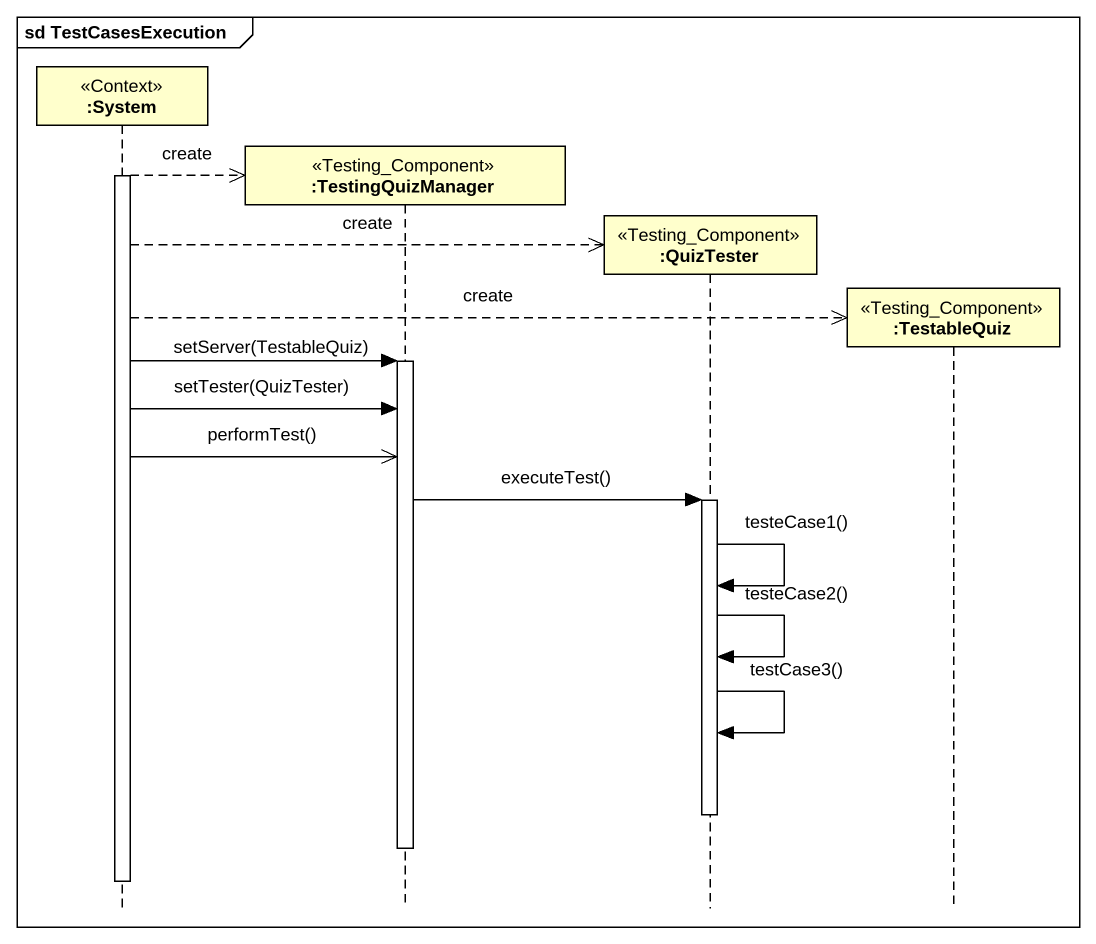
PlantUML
@startuml
mainframe sd TestCasesExecution
hide footbox
participant ":System" as System <<Context>>
participant ":TestingQuizManager" as TestingQuizManager <<Testing_Component>>
participant ":QuizTester" as QuizTester <<Testing_Component>>
participant ":TestableQuiz" as TestableQuiz <<Testing_Component>>

activate System
System -->> TestingQuizManager ** : create
System -->> QuizTester ** : create
System -->> TestableQuiz ** : create
System -> TestingQuizManager : setServer(TestableQuiz)
activate TestingQuizManager
System -> TestingQuizManager : setTester(QuizTester)
System ->> TestingQuizManager : performTest()
TestingQuizManager -> QuizTester : executeTest()
activate QuizTester
QuizTester -> QuizTester : testeCase1()
QuizTester -> QuizTester : testeCase2()
QuizTester -> QuizTester : testCase3()
deactivate QuizTester
deactivate TestingQuizManager
deactivate System
@enduml
